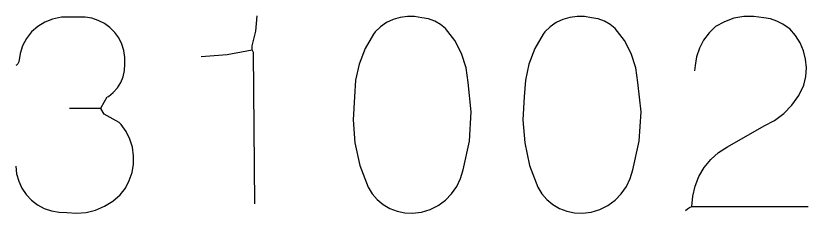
# Model space of a CAD drawing. Extents: x -68 to 722, y 3924 to 4942.
# Drawn here: x 437.6 to 490.6, y 4927.7 to 4940.9 of the extents above; entities that cross this region are included whole.
import ezdxf

# ---------------------------------------------------------------- set-up
doc = ezdxf.new("R2010")
doc.units = 0
doc.layers.get('0').update_dxf_attribs({"linetype": 'CONTINUOUS'})

msp = doc.modelspace()

# ---------------------------------------------------------------- linework, layer by layer
at = {"color": 7, "linetype": 'CONTINUOUS'}
for points in [[(453.607538, 4928.351178), (453.521704, 4938.478545), (453.432902, 4938.654665), (453.432902, 4938.916618), (453.688842, 4939.906632), (453.782174, 4940.924925)], [(464.17302, 4927.739954), (464.766353, 4927.814352), (465.339123, 4927.986148), (465.875457, 4928.250582), (466.360492, 4928.600325), (466.780786, 4929.025684), (467.124692, 4929.514874), (467.38268, 4930.054336), (467.5476, 4930.629122), (467.983838, 4932.546103), (468.097577, 4934.508801), (467.885695, 4936.46334), (467.750844, 4937.450909), (467.447729, 4938.400435), (466.985432, 4939.283475), (466.3778, 4940.073577), (466.033618, 4940.353458), (465.646239, 4940.569636), (465.227324, 4940.715602), (464.789485, 4940.786963), (464.307624, 4940.875095), (463.817912, 4940.886885), (463.332368, 4940.822045), (462.86291, 4940.682165), (462.421061, 4940.470679), (462.017666, 4940.192778), (461.662626, 4939.855283), (461.553479, 4939.702477), (460.99806, 4938.741594), (460.596909, 4937.706768), (460.359558, 4936.622587), (460.291646, 4935.514808), (460.196075, 4933.973264), (460.315636, 4932.433395), (460.648008, 4930.925077), (461.186743, 4929.477576), (461.461405, 4929.03517), (461.804117, 4928.64311), (462.205824, 4928.311757), (462.655909, 4928.049866), (463.142479, 4927.864359), (463.652677, 4927.760137), (464.17302, 4927.739954)], [(475.524364, 4927.739954), (476.117697, 4927.814352), (476.690467, 4927.986148), (477.226801, 4928.250582), (477.711836, 4928.600325), (478.13213, 4929.025684), (478.476036, 4929.514874), (478.734024, 4930.054336), (478.898944, 4930.629122), (479.335182, 4932.546103), (479.448921, 4934.508801), (479.237039, 4936.46334), (479.102188, 4937.450909), (478.799073, 4938.400435), (478.336776, 4939.283475), (477.729144, 4940.073577), (477.384962, 4940.353458), (476.997583, 4940.569636), (476.578668, 4940.715602), (476.140829, 4940.786963), (475.658968, 4940.875095), (475.169256, 4940.886885), (474.683712, 4940.822045), (474.214254, 4940.682165), (473.772405, 4940.470679), (473.36901, 4940.192778), (473.01397, 4939.855283), (472.904823, 4939.702477), (472.349404, 4938.741594), (471.948253, 4937.706768), (471.710902, 4936.622587), (471.64299, 4935.514808), (471.547419, 4933.973264), (471.66698, 4932.433395), (471.999352, 4930.925077), (472.538087, 4929.477576), (472.812749, 4929.03517), (473.155462, 4928.64311), (473.557168, 4928.311757), (474.007253, 4928.049866), (474.493823, 4927.864359), (475.004021, 4927.760137), (475.524364, 4927.739954)], [(482.859078, 4928.176543), (482.908402, 4928.871408), (483.064053, 4929.55041), (483.322325, 4930.197378), (483.677067, 4930.796902), (484.11983, 4931.334706), (484.64007, 4931.797981), (485.225397, 4932.175693), (487.6834, 4933.56841), (488.377812, 4933.927738), (489.005254, 4934.394258), (489.549331, 4934.955778), (489.995824, 4935.597624), (490.333065, 4936.303025), (490.466318, 4936.867624), (490.509128, 4937.446153), (490.46043, 4938.024215), (490.321436, 4938.587428), (490.095606, 4939.121778), (489.788557, 4939.613966), (489.407931, 4940.051748), (489.298783, 4940.117236), (488.934524, 4940.37736), (488.534712, 4940.578606), (488.108789, 4940.716224), (487.666809, 4940.786963), (487.000746, 4940.887929), (486.327133, 4940.878905), (485.664013, 4940.760133), (485.029146, 4940.534792), (484.439535, 4940.20892), (484.002898, 4939.790009), (483.639036, 4939.306542), (483.357352, 4938.771013), (483.165128, 4938.197266), (483.067332, 4937.600129), (483.033715, 4937.257582)], [(443.30401, 4934.725369), (443.32584, 4934.790857), (443.740601, 4935.511228), (443.819187, 4935.528692), (444.148066, 4935.79192), (444.427376, 4936.107255), (444.648976, 4936.465506), (444.806406, 4936.856231), (444.895079, 4937.26804), (444.912409, 4937.688931), (444.918269, 4938.146902), (444.851739, 4938.600053), (444.714489, 4939.037013), (444.509963, 4939.446819), (444.243292, 4939.819188), (443.921167, 4940.144776), (443.551672, 4940.415416), (443.144077, 4940.624315), (442.708608, 4940.766232), (442.256194, 4940.837607), (440.684469, 4940.837607), (440.078482, 4940.713616), (439.566456, 4940.507909), (439.097701, 4940.216783), (438.686333, 4939.849004), (438.344738, 4939.415648), (438.083204, 4938.929763), (437.909605, 4938.405981), (437.82917, 4937.860074), (437.814778, 4937.805905), (437.791718, 4937.754821), (437.760612, 4937.708197), (437.722297, 4937.66729), (437.677806, 4937.633202), (437.628338, 4937.606853)], [(450.027499, 4938.218077), (451.770803, 4938.345473), (453.074898, 4938.593543), (453.432902, 4938.654665)], [(437.628338, 4930.883391), (437.682624, 4930.372979), (437.818263, 4929.877935), (438.031726, 4929.411136), (438.317459, 4928.984728), (438.668028, 4928.609803), (439.074315, 4928.296116), (439.525747, 4928.051828), (440.010582, 4927.883293), (440.516205, 4927.794897), (441.029463, 4927.788939), (441.679233, 4927.740459), (442.328626, 4927.793746), (442.961801, 4927.947499), (443.563313, 4928.197967), (444.118487, 4928.539042), (444.613781, 4928.962402), (444.954396, 4929.416086), (445.21963, 4929.917583), (445.402915, 4930.454477), (445.499713, 4931.013474), (445.507629, 4931.580735), (445.426465, 4932.142215), (445.258231, 4932.684014), (445.007094, 4933.192716), (444.679269, 4933.655727), (444.548292, 4933.786704), (443.545794, 4934.362651), (443.30401, 4934.725369), (441.208378, 4934.725369)], [(482.422488, 4927.914589), (482.556429, 4928.02032), (482.702755, 4928.108115), (482.859078, 4928.176543), (490.630383, 4928.176543)]]:
    msp.add_lwpolyline(points, dxfattribs=at)

doc.saveas('drawing.dxf')
